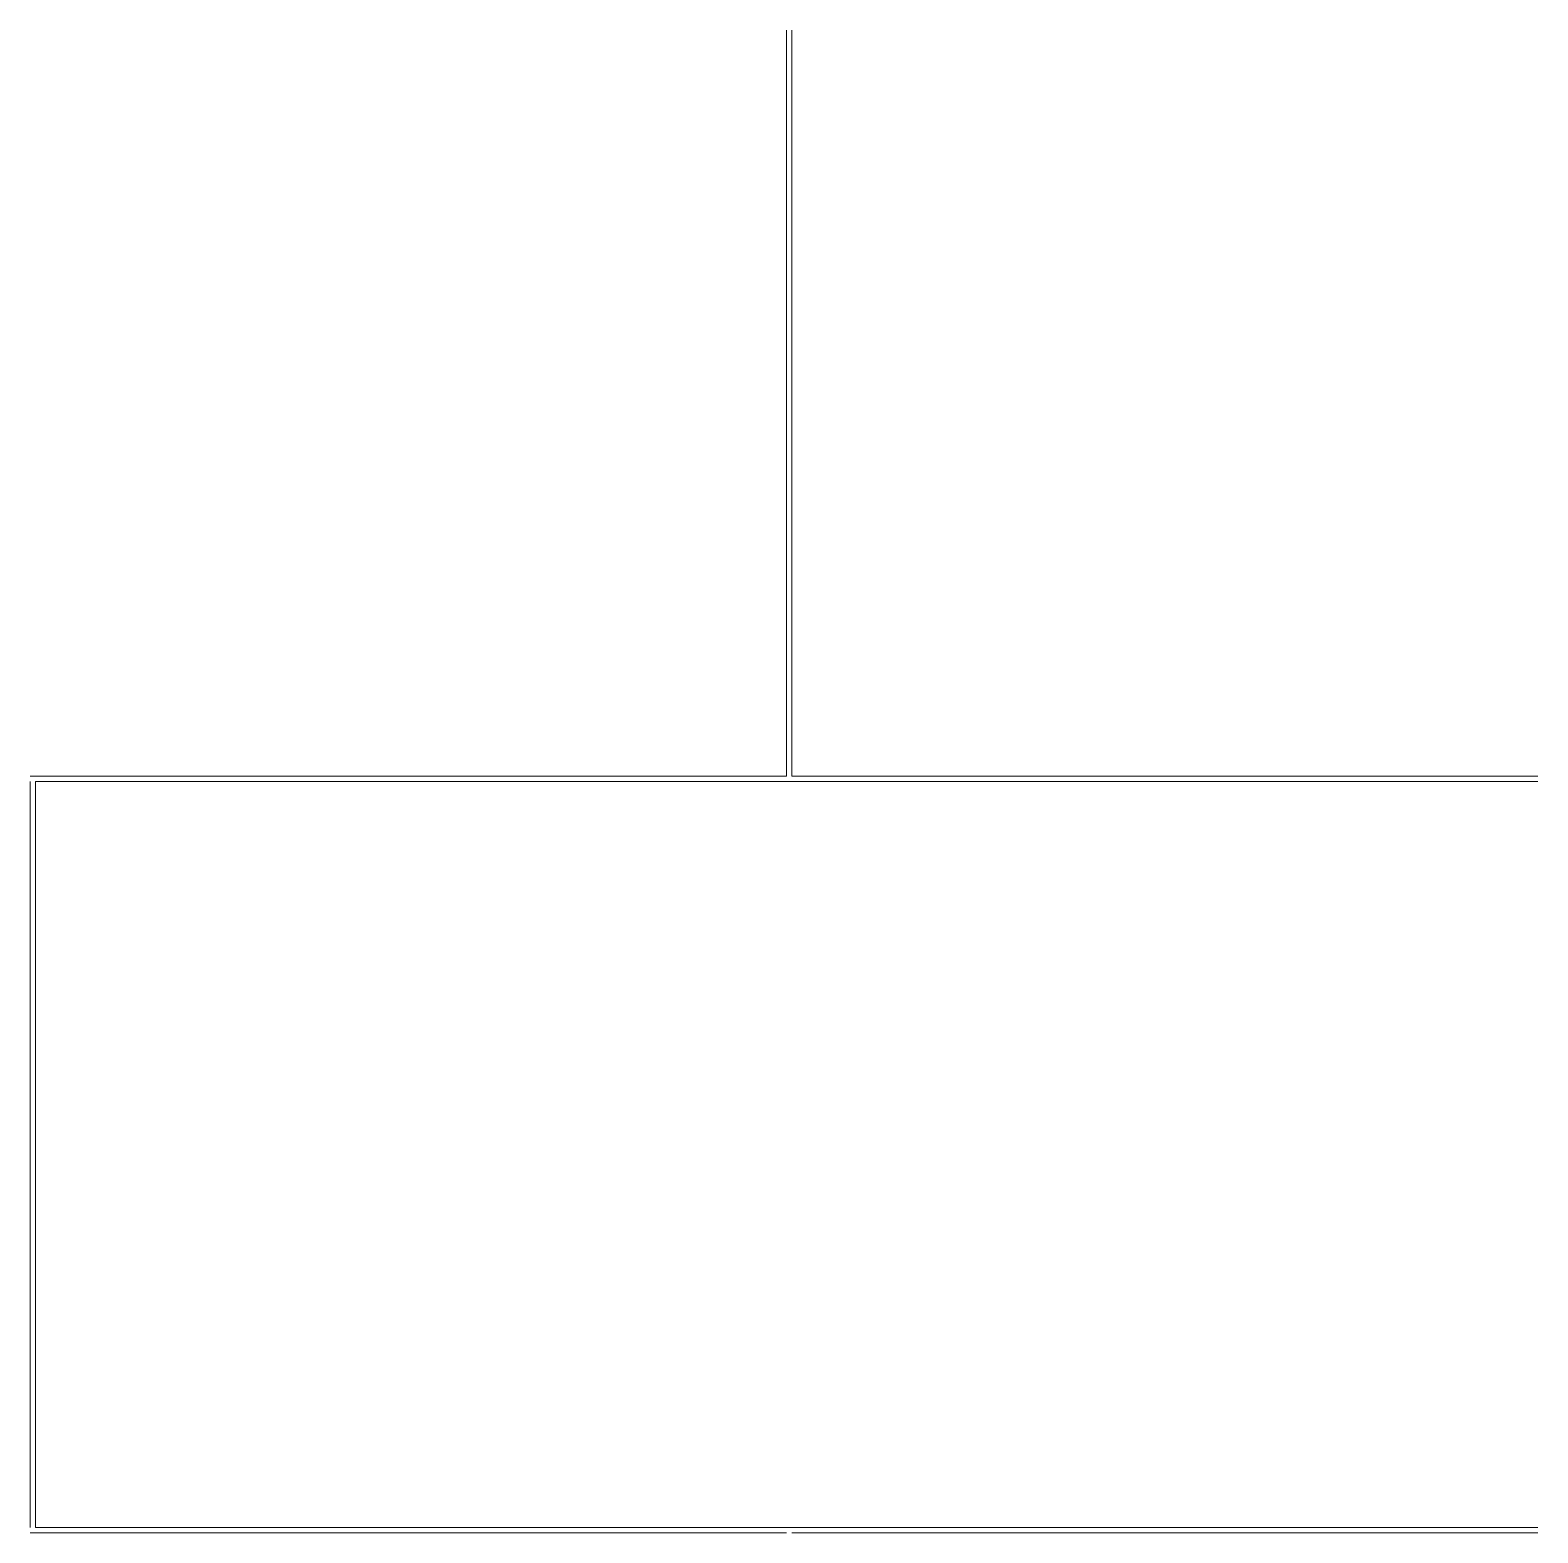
# Model space of a CAD drawing. Header units: inches. Extents: x 0 to 96.3, y 0 to 96.
import ezdxf

# ---------------------------------------------------------------- set-up
doc = ezdxf.new("R2010")
doc.units = ezdxf.units.IN
doc.header["$MEASUREMENT"] = 0
doc.layers.add('A-DETL-THIN', color=151, linetype='Continuous', lineweight=9)

msp = doc.modelspace()

# ---------------------------------------------------------------- linework, layer by layer
at = {"layer": 'A-DETL-THIN'}
for p, q in [((48.333, 48.333), (48.333, 96)), ((48.667, 48.333), (48.667, 96)), ((0, 48.333), (48.333, 48.333)), ((48.667, 48.333), (96.333, 48.333)), ((0, 0.333), (0, 48)), ((0.333, 0.333), (0.333, 48)), ((0.333, 48), (96.333, 48)), ((0, 0), (48.333, 0)), ((0.333, 0.333), (96.333, 0.333)), ((48.667, 0), (96.333, 0))]:
    msp.add_line(p, q, dxfattribs=at)

doc.saveas('drawing.dxf')
